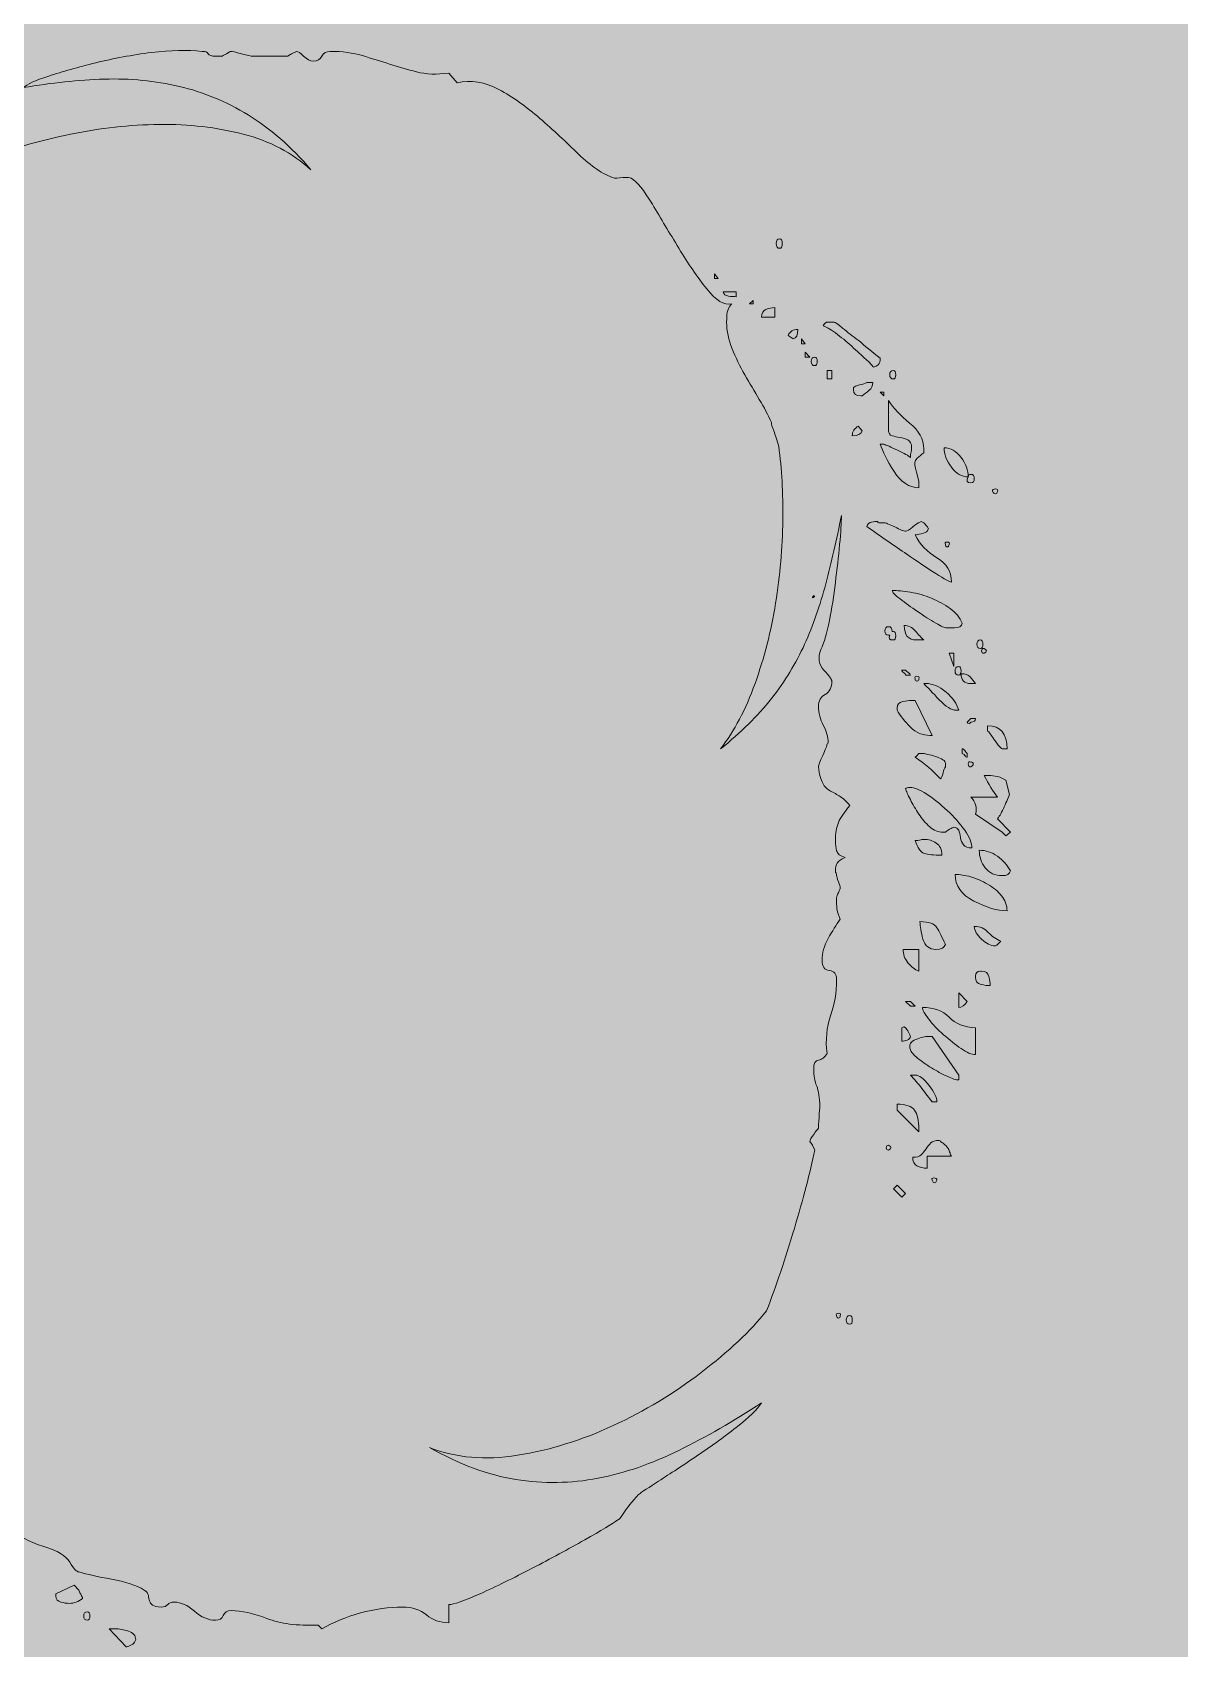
# Model space of a CAD drawing. Extents: x 885 to 2116, y -2379 to -620.
# Drawn here: x 1460.9 to 1544.4, y -798.7 to -681 of the extents above; entities that cross this region are included whole.
import ezdxf

# ---------------------------------------------------------------- set-up
doc = ezdxf.new("R2010")
doc.units = 0
doc.header["$MEASUREMENT"] = 0
doc.layers.add('Layer 1', color=7, linetype='Continuous')

# ---------------------------------------------------------------- blocks, each defined once
blk = doc.blocks.new('block 4')
at = {"layer": 'Layer 1', "true_color": 0x2e3543}
h = blk.add_hatch(color=159, dxfattribs=at)
h.dxf.hatch_style = 2
h.paths.add_polyline_path([(2116.11, -2379.24), (884.79, -2379.24), (884.79, -620.21), (2116.11, -620.21)])
blk = doc.blocks.new('block 3')
at = {"layer": 'Layer 1'}
blk.add_blockref('block 4', (0, 0), dxfattribs=at)
blk = doc.blocks.new('block 5')
at = {"layer": 'Layer 1', "lineweight": 0}
for points in [[(1510.57, -698.89), (1510.57, -698.54), (1510.83, -698.89), (1510.57, -698.89)], [(1513.12, -700.74), (1513.39, -700.48), (1513.39, -700.74), (1513.12, -700.74)], [(1516.91, -703.64), (1516.91, -703.29), (1517.17, -703.64), (1516.91, -703.64)], [(1517.52, -704.62), (1517.17, -704.62), (1517.17, -704.26), (1517.52, -704.62)], [(1519.11, -705.58), (1519.11, -706.2), (1518.76, -706.2), (1518.76, -705.58), (1519.11, -705.58)], [(1522.89, -707.43), (1522.63, -707.17), (1522.89, -707.17), (1522.89, -707.43)], [(1527.65, -726.18), (1528, -726.18), (1528, -727.15), (1527.65, -726.18)], [(1524.48, -751.53), (1524.83, -751.53), (1525.18, -751.88), (1524.83, -751.88), (1524.48, -751.53)], [(1523.86, -764.91), (1524.48, -765.52), (1524.21, -765.79), (1523.6, -765.17), (1523.86, -764.91)]]:
    blk.add_lwpolyline(points, dxfattribs=at)
for points, knots in [([(2085.86, -929.01), (2085.63, -928.87), (2085.41, -928.75), (2085.18, -928.61), (2085.18, -928.61), (2085.18, -716.49), (2085.18, -716.49), (2085.18, -682.75), (2057.73, -655.31), (2024, -655.31), (2024, -655.31), (976.9, -655.31), (976.9, -655.31), (943.16, -655.31), (915.72, -682.75), (915.72, -716.49), (915.72, -716.49), (915.72, -928.61), (915.72, -928.61), (915.49, -928.75), (915.27, -928.87), (915.04, -929.01), (915.04, -929.01), (915.28, -929.05), (915.72, -929.14), (915.72, -929.14), (915.72, -2282.96), (915.72, -2282.96), (915.72, -2316.7), (943.16, -2344.14), (976.9, -2344.14), (976.9, -2344.14), (2024, -2344.14), (2024, -2344.14), (2057.73, -2344.14), (2085.18, -2316.7), (2085.18, -2282.96), (2085.18, -2282.96), (2085.18, -929.14), (2085.18, -929.14), (2085.62, -929.05), (2085.86, -929.01), (2085.86, -929.01)], [0, 0, 0, 0, 1, 1, 1, 2, 2, 2, 3, 3, 3, 4, 4, 4, 5, 5, 5, 6, 6, 6, 7, 7, 7, 8, 8, 8, 9, 9, 9, 10, 10, 10, 11, 11, 11, 12, 12, 12, 13, 13, 13, 14, 14, 14, 14]), ([(1511.8, -700.74), (1511.63, -700.97), (1511.52, -701.18), (1511.49, -701.36), (1511.46, -701.53), (1511.45, -701.77), (1511.45, -702.06), (1511.45, -702.71), (1511.58, -703.35), (1511.85, -704), (1512.11, -704.64), (1512.42, -705.27), (1512.77, -705.89), (1513.12, -706.51), (1513.48, -707.11), (1513.83, -707.69), (1514.18, -708.28), (1514.47, -708.84), (1514.71, -709.37), (1514.71, -709.49), (1514.76, -709.69), (1514.88, -709.98), (1515, -710.28), (1515.12, -710.66), (1515.24, -711.13), (1515.47, -712.71), (1515.57, -714.5), (1515.54, -716.5), (1515.51, -718.49), (1515.34, -720.5), (1515.02, -722.53), (1514.69, -724.55), (1514.19, -726.5), (1513.52, -728.38), (1512.84, -730.26), (1512.01, -731.84), (1511.01, -733.13), (1512.48, -731.96), (1513.71, -730.74), (1514.71, -729.48), (1515.7, -728.22), (1516.51, -726.9), (1517.13, -725.52), (1517.74, -724.14), (1518.26, -722.67), (1518.67, -721.12), (1519.08, -719.56), (1519.46, -717.91), (1519.81, -716.14), (1519.81, -716.67), (1519.77, -717.38), (1519.68, -718.26), (1519.59, -719.14), (1519.49, -720.06), (1519.37, -721.03), (1519.25, -722), (1519.11, -722.92), (1518.93, -723.8), (1518.76, -724.68), (1518.55, -725.38), (1518.32, -725.91), (1518.08, -726.5), (1518.15, -727), (1518.54, -727.41), (1518.92, -727.82), (1519.11, -728.09), (1519.11, -728.2), (1519.11, -728.67), (1518.95, -729), (1518.62, -729.17), (1518.3, -729.35), (1518.14, -729.64), (1518.14, -730.05), (1518.14, -730.52), (1518.26, -730.98), (1518.49, -731.42), (1518.73, -731.85), (1518.84, -732.28), (1518.84, -732.69), (1518.84, -732.75), (1518.81, -732.78), (1518.76, -732.78), (1518.76, -732.9), (1518.65, -733.18), (1518.45, -733.62), (1518.24, -734.05), (1518.14, -734.33), (1518.14, -734.45), (1518.2, -734.98), (1518.3, -735.38), (1518.45, -735.64), (1518.59, -735.9), (1518.78, -736.09), (1519.02, -736.21), (1519.25, -736.33), (1519.49, -736.46), (1519.72, -736.61), (1519.96, -736.76), (1520.19, -736.98), (1520.43, -737.27), (1520.02, -737.74), (1519.74, -738.15), (1519.59, -738.5), (1519.45, -738.85), (1519.37, -739.29), (1519.37, -739.82), (1519.37, -740.11), (1519.4, -740.37), (1519.46, -740.57), (1519.52, -740.77), (1519.72, -740.94), (1520.08, -741.05), (1519.78, -741.17), (1519.59, -741.3), (1519.5, -741.45), (1519.42, -741.6), (1519.37, -741.79), (1519.37, -742.02), (1519.37, -742.08), (1519.39, -742.14), (1519.42, -742.2), (1519.45, -742.26), (1519.46, -742.32), (1519.46, -742.37), (1519.46, -742.43), (1519.5, -742.58), (1519.59, -742.81), (1519.68, -743.05), (1519.72, -743.19), (1519.72, -743.25), (1519.72, -743.31), (1519.68, -743.43), (1519.59, -743.61), (1519.5, -743.78), (1519.46, -743.9), (1519.46, -743.96), (1519.46, -743.96), (1519.46, -744.22), (1519.46, -744.22), (1519.46, -744.52), (1519.47, -744.74), (1519.5, -744.88), (1519.53, -745.03), (1519.61, -745.25), (1519.72, -745.54), (1519.43, -745.95), (1519.14, -746.42), (1518.84, -746.95), (1518.55, -747.48), (1518.4, -748.01), (1518.4, -748.53), (1518.4, -749), (1518.58, -749.25), (1518.93, -749.28), (1519.28, -749.31), (1519.46, -749.53), (1519.46, -749.94), (1519.46, -750.88), (1519.31, -751.76), (1519.02, -752.58), (1518.73, -753.41), (1518.64, -754.32), (1518.76, -755.31), (1518.58, -755.61), (1518.37, -755.77), (1518.14, -755.8), (1517.9, -755.83), (1517.79, -756.05), (1517.79, -756.46), (1517.79, -756.93), (1517.86, -757.34), (1518.01, -757.69), (1518.15, -758.04), (1518.23, -758.54), (1518.23, -759.18), (1518.23, -759.3), (1518.21, -759.57), (1518.18, -759.98), (1518.15, -760.39), (1518.14, -760.65), (1518.14, -760.77), (1518.08, -760.83), (1517.96, -760.98), (1517.79, -761.21), (1517.61, -761.44), (1517.52, -761.62), (1517.52, -761.74), (1517.58, -761.8), (1517.64, -761.89), (1517.7, -762), (1517.7, -762), (1517.88, -762.35), (1517.88, -762.35), (1517.52, -764), (1517.02, -765.9), (1516.38, -768.07), (1515.73, -770.25), (1515.06, -772.24), (1514.36, -774.06), (1513.18, -775.53), (1511.6, -777.02), (1509.6, -778.55), (1507.61, -780.08), (1505.46, -781.36), (1503.18, -782.42), (1500.89, -783.48), (1498.57, -784.2), (1496.22, -784.58), (1493.88, -784.96), (1491.73, -784.77), (1489.8, -784.01), (1491.97, -785.24), (1494.07, -786.02), (1496.09, -786.34), (1498.12, -786.66), (1500.11, -786.63), (1502.08, -786.25), (1504.04, -785.87), (1506.01, -785.19), (1507.97, -784.22), (1509.94, -783.26), (1511.95, -782.1), (1514, -780.75), (1513.71, -781.22), (1513.09, -781.82), (1512.15, -782.55), (1511.21, -783.29), (1510.22, -784.01), (1509.16, -784.71), (1508.11, -785.41), (1507.17, -786.03), (1506.34, -786.56), (1505.52, -787.09), (1505.08, -787.38), (1505.03, -787.44), (1504.55, -787.97), (1504.2, -788.4), (1503.97, -788.76), (1503.73, -789.11), (1503.59, -789.29), (1503.53, -789.29), (1503.12, -789.58), (1502.31, -790.07), (1501.11, -790.74), (1499.91, -791.41), (1498.63, -792.1), (1497.28, -792.81), (1495.93, -793.51), (1494.67, -794.13), (1493.49, -794.66), (1492.32, -795.18), (1491.56, -795.45), (1491.21, -795.45), (1491.21, -795.45), (1491.21, -796.77), (1491.21, -796.77), (1490.56, -796.77), (1490.02, -796.58), (1489.58, -796.2), (1489.14, -795.82), (1488.57, -795.63), (1487.86, -795.63), (1486.86, -795.63), (1485.84, -795.77), (1484.78, -796.06), (1483.73, -796.36), (1482.79, -796.74), (1481.97, -797.21), (1481.97, -797.21), (1481.7, -796.94), (1481.7, -796.94), (1480.17, -797), (1478.93, -796.84), (1477.96, -796.46), (1476.99, -796.08), (1476.13, -795.89), (1475.36, -795.89), (1475.07, -795.89), (1474.88, -796.01), (1474.79, -796.24), (1474.7, -796.48), (1474.51, -796.59), (1474.22, -796.59), (1473.69, -796.59), (1473.18, -796.37), (1472.68, -795.93), (1472.18, -795.49), (1471.7, -795.27), (1471.23, -795.27), (1470.99, -795.27), (1470.83, -795.33), (1470.74, -795.45), (1470.65, -795.57), (1470.49, -795.63), (1470.26, -795.63), (1469.96, -795.63), (1469.76, -795.58), (1469.64, -795.49), (1469.52, -795.4), (1469.45, -795.3), (1469.42, -795.18), (1469.39, -795.07), (1469.36, -794.93), (1469.33, -794.79), (1469.3, -794.64), (1469.2, -794.51), (1469.03, -794.39), (1468.44, -794.04), (1467.65, -793.78), (1466.65, -793.6), (1465.65, -793.42), (1464.86, -793.25), (1464.27, -793.07), (1464.1, -793.07), (1463.88, -792.84), (1463.61, -792.37), (1463.35, -791.9), (1462.72, -791.52), (1461.72, -791.22), (1461.31, -791.11), (1460.87, -790.93), (1460.4, -790.69), (1459.93, -790.46), (1459.52, -790.34), (1459.17, -790.34), (1459.17, -790.34), (1459.17, -792.01), (1459.17, -792.01), (1458.93, -792.01), (1458.64, -791.88), (1458.29, -791.62), (1457.94, -791.35), (1457.61, -791.03), (1457.32, -790.65), (1457.02, -790.27), (1456.76, -789.89), (1456.53, -789.51), (1456.29, -789.12), (1456.18, -788.85), (1456.18, -788.67), (1456.18, -788.67), (1457.41, -788.67), (1457.41, -788.67), (1457.41, -788.2), (1457.41, -787.81), (1457.41, -787.48), (1457.41, -787.16), (1457.08, -787), (1456.44, -787), (1456.09, -787), (1455.78, -787.22), (1455.52, -787.66), (1455.25, -788.1), (1454.97, -788.44), (1454.68, -788.67), (1454.68, -788.61), (1454.64, -788.51), (1454.55, -788.36), (1454.46, -788.22), (1454.41, -788.11), (1454.41, -788.06), (1454.41, -788.06), (1454.41, -787.88), (1454.41, -787.88), (1454.41, -787.59), (1454.55, -787.41), (1454.81, -787.35), (1455.08, -787.29), (1455.26, -787.21), (1455.38, -787.09), (1455.38, -787.09), (1455.38, -786.73), (1455.38, -786.73), (1455.26, -786.68), (1455.13, -786.6), (1454.99, -786.51), (1454.84, -786.43), (1454.74, -786.41), (1454.68, -786.47), (1454.56, -786.47), (1454.4, -786.55), (1454.2, -786.69), (1453.99, -786.84), (1453.86, -786.97), (1453.8, -787.09), (1453.8, -787.09), (1453.71, -786.91), (1453.71, -786.91), (1453.71, -786.91), (1453.8, -786.73), (1453.8, -786.73), (1453.8, -786.68), (1453.83, -786.59), (1453.89, -786.47), (1453.89, -786.47), (1454.06, -786.12), (1454.06, -786.12), (1454.06, -786.12), (1454.06, -785.94), (1454.06, -785.94), (1454.06, -785.24), (1453.93, -784.67), (1453.67, -784.22), (1453.4, -783.78), (1453.08, -783.37), (1452.7, -782.99), (1452.32, -782.61), (1451.94, -782.23), (1451.56, -781.85), (1451.17, -781.47), (1450.86, -780.98), (1450.63, -780.4), (1450.28, -779.58), (1450.03, -778.58), (1449.88, -777.4), (1449.74, -776.23), (1449.34, -775.32), (1448.7, -774.68), (1448.58, -774.56), (1448.39, -774.37), (1448.12, -774.1), (1447.86, -773.84), (1447.56, -773.58), (1447.24, -773.31), (1446.92, -773.05), (1446.63, -772.8), (1446.36, -772.56), (1446.1, -772.33), (1445.91, -772.18), (1445.79, -772.12), (1445.79, -771.36), (1445.7, -770.63), (1445.53, -769.92), (1445.41, -769.57), (1445.13, -769.04), (1444.69, -768.34), (1444.25, -767.64), (1443.74, -766.9), (1443.15, -766.14), (1442.56, -765.37), (1442.01, -764.64), (1441.48, -763.94), (1440.95, -763.23), (1440.57, -762.7), (1440.33, -762.35), (1441.45, -763.59), (1442.58, -764.75), (1443.72, -765.83), (1444.87, -766.92), (1446.1, -767.89), (1447.42, -768.74), (1448.74, -769.59), (1450.17, -770.31), (1451.73, -770.89), (1453.28, -771.48), (1455, -771.86), (1456.88, -772.03), (1455.35, -771.45), (1453.83, -770.55), (1452.3, -769.35), (1450.78, -768.15), (1449.34, -766.8), (1447.99, -765.3), (1446.64, -763.8), (1445.42, -762.23), (1444.34, -760.59), (1443.25, -758.95), (1442.39, -757.42), (1441.74, -756.02), (1441.74, -756.02), (1441.74, -755.84), (1441.74, -755.84), (1441.74, -755.37), (1441.62, -754.98), (1441.39, -754.65), (1441.15, -754.33), (1441.04, -753.94), (1441.04, -753.46), (1441.04, -753.46), (1441.21, -753.11), (1441.21, -753.11), (1441.27, -752.99), (1441.33, -752.91), (1441.39, -752.85), (1441.39, -752.85), (1441.39, -752.5), (1441.39, -752.5), (1441.39, -751.85), (1441.17, -751.26), (1440.73, -750.74), (1440.29, -750.21), (1440.07, -749.68), (1440.07, -749.15), (1440.07, -749.15), (1440.07, -749.06), (1440.07, -749.06), (1440.07, -749), (1440.1, -748.98), (1440.16, -748.98), (1440.16, -748.92), (1440.25, -748.86), (1440.42, -748.8), (1440.6, -748.74), (1440.71, -748.71), (1440.77, -748.71), (1440.77, -748.71), (1440.77, -747.92), (1440.77, -747.92), (1440.77, -747.04), (1440.55, -746.29), (1440.11, -745.67), (1439.67, -745.06), (1439.45, -744.4), (1439.45, -743.7), (1439.45, -742.81), (1439.57, -741.95), (1439.8, -741.1), (1440.04, -740.25), (1440.16, -739.38), (1440.16, -738.5), (1440.16, -737.97), (1440.02, -737.4), (1439.76, -736.78), (1439.5, -736.17), (1439.39, -735.6), (1439.45, -735.07), (1439.45, -735.07), (1440.16, -733.75), (1440.16, -733.75), (1440.16, -733.75), (1440.16, -732.78), (1440.16, -732.78), (1440.1, -732.72), (1440.02, -732.57), (1439.94, -732.34), (1439.85, -732.1), (1439.8, -731.96), (1439.8, -731.9), (1439.8, -731.84), (1439.85, -731.78), (1439.94, -731.72), (1440.02, -731.67), (1440.1, -731.61), (1440.16, -731.55), (1440.16, -731.49), (1440.2, -731.39), (1440.29, -731.24), (1440.38, -731.09), (1440.42, -730.99), (1440.42, -730.93), (1440.42, -730.93), (1440.42, -730.76), (1440.42, -730.76), (1440.42, -730.29), (1440.26, -729.93), (1439.94, -729.7), (1439.61, -729.47), (1439.45, -729.14), (1439.45, -728.73), (1439.45, -728.15), (1439.6, -727.46), (1439.89, -726.66), (1440.19, -725.87), (1440.57, -725.27), (1441.04, -724.86), (1441.15, -723.92), (1441.26, -722.98), (1441.35, -722.04), (1441.43, -721.1), (1441.45, -720.16), (1441.39, -719.23), (1441.86, -718.99), (1442.18, -718.76), (1442.36, -718.52), (1442.36, -718.29), (1442.39, -717.76), (1442.44, -716.94), (1442.5, -716.11), (1442.59, -715.25), (1442.71, -714.34), (1442.83, -713.43), (1442.96, -712.55), (1443.11, -711.7), (1443.25, -710.85), (1443.41, -710.28), (1443.59, -709.98), (1443.59, -709.98), (1444.91, -709.37), (1444.91, -709.37), (1444.97, -709.31), (1445.09, -708.99), (1445.26, -708.4), (1445.44, -707.81), (1445.58, -707.18), (1445.7, -706.51), (1445.82, -705.83), (1445.92, -705.2), (1446.01, -704.62), (1446.1, -704.03), (1446.14, -703.7), (1446.14, -703.64), (1446.38, -703.47), (1446.71, -703.2), (1447.15, -702.85), (1447.59, -702.5), (1448.02, -702.09), (1448.43, -701.62), (1448.84, -701.15), (1449.19, -700.7), (1449.49, -700.26), (1449.78, -699.82), (1449.93, -699.42), (1449.93, -699.07), (1449.93, -699.07), (1449.93, -698.89), (1449.93, -698.89), (1449.93, -698.83), (1449.88, -698.67), (1449.79, -698.41), (1449.71, -698.15), (1449.66, -697.98), (1449.66, -697.92), (1449.66, -697.81), (1449.74, -697.59), (1449.88, -697.26), (1450.03, -696.94), (1450.16, -696.75), (1450.28, -696.69), (1450.51, -696.87), (1450.84, -696.96), (1451.25, -696.96), (1451.25, -696.96), (1451.51, -696.96), (1451.51, -696.96), (1451.51, -696.72), (1451.61, -696.34), (1451.82, -695.81), (1452.02, -695.29), (1452.29, -694.76), (1452.61, -694.23), (1452.93, -693.7), (1453.26, -693.21), (1453.58, -692.78), (1453.9, -692.34), (1454.18, -692.06), (1454.41, -691.94), (1454.47, -691.88), (1454.68, -691.87), (1455.03, -691.9), (1455.38, -691.93), (1455.59, -691.94), (1455.65, -691.94), (1456.18, -691.82), (1456.59, -691.6), (1456.88, -691.28), (1457.17, -690.96), (1457.47, -690.56), (1457.76, -690.09), (1459.52, -689.39), (1461.49, -688.82), (1463.66, -688.38), (1465.83, -687.93), (1467.98, -687.7), (1470.13, -687.67), (1472.27, -687.64), (1474.31, -687.88), (1476.24, -688.38), (1478.18, -688.87), (1479.82, -689.74), (1481.17, -690.97), (1479.71, -689.27), (1478.18, -687.93), (1476.6, -686.97), (1475.01, -686), (1473.34, -685.31), (1471.58, -684.9), (1469.82, -684.49), (1468, -684.31), (1466.12, -684.37), (1464.24, -684.43), (1462.28, -684.63), (1460.22, -684.99), (1460.46, -684.75), (1461.07, -684.47), (1462.07, -684.15), (1463.07, -683.83), (1464.21, -683.5), (1465.5, -683.18), (1466.8, -682.86), (1468.15, -682.61), (1469.55, -682.43), (1470.96, -682.26), (1472.19, -682.23), (1473.25, -682.35), (1473.49, -682.35), (1473.63, -682.4), (1473.69, -682.52), (1473.75, -682.64), (1473.93, -682.7), (1474.22, -682.7), (1474.22, -682.7), (1474.66, -682.7), (1474.66, -682.7), (1474.72, -682.7), (1474.83, -682.64), (1475.01, -682.52), (1475.19, -682.4), (1475.3, -682.35), (1475.36, -682.35), (1475.42, -682.35), (1475.67, -682.4), (1476.11, -682.52), (1476.55, -682.64), (1476.83, -682.7), (1476.95, -682.7), (1476.95, -682.7), (1479.5, -682.7), (1479.5, -682.7), (1479.56, -682.64), (1479.65, -682.58), (1479.76, -682.52), (1479.76, -682.52), (1480.12, -682.35), (1480.12, -682.35), (1480.23, -682.35), (1480.41, -682.46), (1480.64, -682.7), (1480.88, -682.93), (1481.11, -683.05), (1481.35, -683.05), (1481.64, -683.05), (1481.85, -682.93), (1481.97, -682.7), (1482.08, -682.46), (1482.29, -682.35), (1482.58, -682.35), (1483.46, -682.35), (1484.24, -682.45), (1484.91, -682.65), (1485.59, -682.86), (1486.25, -683.07), (1486.89, -683.27), (1487.54, -683.48), (1488.2, -683.67), (1488.87, -683.84), (1489.55, -684.02), (1490.33, -684.05), (1491.21, -683.93), (1491.21, -683.93), (1491.82, -684.63), (1491.82, -684.63), (1492.82, -684.4), (1493.83, -684.56), (1494.86, -685.12), (1495.88, -685.68), (1496.88, -686.38), (1497.85, -687.23), (1498.82, -688.08), (1499.76, -688.95), (1500.67, -689.83), (1501.58, -690.71), (1502.44, -691.3), (1503.27, -691.59), (1503.32, -691.59), (1503.53, -691.57), (1503.88, -691.54), (1504.23, -691.51), (1504.44, -691.53), (1504.5, -691.59), (1504.91, -691.82), (1505.42, -692.45), (1506.04, -693.48), (1506.65, -694.51), (1507.3, -695.58), (1507.97, -696.69), (1508.65, -697.81), (1509.32, -698.79), (1510, -699.64), (1510.67, -700.49), (1511.27, -700.86), (1511.8, -700.74)], [0, 0, 0, 0, 1, 1, 1, 2, 2, 2, 3, 3, 3, 4, 4, 4, 5, 5, 5, 6, 6, 6, 7, 7, 7, 8, 8, 8, 9, 9, 9, 10, 10, 10, 11, 11, 11, 12, 12, 12, 13, 13, 13, 14, 14, 14, 15, 15, 15, 16, 16, 16, 17, 17, 17, 18, 18, 18, 19, 19, 19, 20, 20, 20, 21, 21, 21, 22, 22, 22, 23, 23, 23, 24, 24, 24, 25, 25, 25, 26, 26, 26, 27, 27, 27, 28, 28, 28, 29, 29, 29, 30, 30, 30, 31, 31, 31, 32, 32, 32, 33, 33, 33, 34, 34, 34, 35, 35, 35, 36, 36, 36, 37, 37, 37, 38, 38, 38, 39, 39, 39, 40, 40, 40, 41, 41, 41, 42, 42, 42, 43, 43, 43, 44, 44, 44, 45, 45, 45, 46, 46, 46, 47, 47, 47, 48, 48, 48, 49, 49, 49, 50, 50, 50, 51, 51, 51, 52, 52, 52, 53, 53, 53, 54, 54, 54, 55, 55, 55, 56, 56, 56, 57, 57, 57, 58, 58, 58, 59, 59, 59, 60, 60, 60, 61, 61, 61, 62, 62, 62, 63, 63, 63, 64, 64, 64, 65, 65, 65, 66, 66, 66, 67, 67, 67, 68, 68, 68, 69, 69, 69, 70, 70, 70, 71, 71, 71, 72, 72, 72, 73, 73, 73, 74, 74, 74, 75, 75, 75, 76, 76, 76, 77, 77, 77, 78, 78, 78, 79, 79, 79, 80, 80, 80, 81, 81, 81, 82, 82, 82, 83, 83, 83, 84, 84, 84, 85, 85, 85, 86, 86, 86, 87, 87, 87, 88, 88, 88, 89, 89, 89, 90, 90, 90, 91, 91, 91, 92, 92, 92, 93, 93, 93, 94, 94, 94, 95, 95, 95, 96, 96, 96, 97, 97, 97, 98, 98, 98, 99, 99, 99, 100, 100, 100, 101, 101, 101, 102, 102, 102, 103, 103, 103, 104, 104, 104, 105, 105, 105, 106, 106, 106, 107, 107, 107, 108, 108, 108, 109, 109, 109, 110, 110, 110, 111, 111, 111, 112, 112, 112, 113, 113, 113, 114, 114, 114, 115, 115, 115, 116, 116, 116, 117, 117, 117, 118, 118, 118, 119, 119, 119, 120, 120, 120, 121, 121, 121, 122, 122, 122, 123, 123, 123, 124, 124, 124, 125, 125, 125, 126, 126, 126, 127, 127, 127, 128, 128, 128, 129, 129, 129, 130, 130, 130, 131, 131, 131, 132, 132, 132, 133, 133, 133, 134, 134, 134, 135, 135, 135, 136, 136, 136, 137, 137, 137, 138, 138, 138, 139, 139, 139, 140, 140, 140, 141, 141, 141, 142, 142, 142, 143, 143, 143, 144, 144, 144, 145, 145, 145, 146, 146, 146, 147, 147, 147, 148, 148, 148, 149, 149, 149, 150, 150, 150, 151, 151, 151, 152, 152, 152, 153, 153, 153, 154, 154, 154, 155, 155, 155, 156, 156, 156, 157, 157, 157, 158, 158, 158, 159, 159, 159, 160, 160, 160, 161, 161, 161, 162, 162, 162, 163, 163, 163, 164, 164, 164, 165, 165, 165, 166, 166, 166, 167, 167, 167, 168, 168, 168, 169, 169, 169, 170, 170, 170, 171, 171, 171, 172, 172, 172, 173, 173, 173, 174, 174, 174, 175, 175, 175, 176, 176, 176, 177, 177, 177, 178, 178, 178, 179, 179, 179, 180, 180, 180, 181, 181, 181, 182, 182, 182, 183, 183, 183, 184, 184, 184, 185, 185, 185, 186, 186, 186, 187, 187, 187, 188, 188, 188, 189, 189, 189, 190, 190, 190, 191, 191, 191, 192, 192, 192, 193, 193, 193, 194, 194, 194, 195, 195, 195, 196, 196, 196, 197, 197, 197, 198, 198, 198, 199, 199, 199, 200, 200, 200, 201, 201, 201, 202, 202, 202, 203, 203, 203, 204, 204, 204, 205, 205, 205, 206, 206, 206, 207, 207, 207, 208, 208, 208, 209, 209, 209, 210, 210, 210, 211, 211, 211, 212, 212, 212, 213, 213, 213, 214, 214, 214, 215, 215, 215, 216, 216, 216, 217, 217, 217, 218, 218, 218, 219, 219, 219, 220, 220, 220, 221, 221, 221, 222, 222, 222, 223, 223, 223, 224, 224, 224, 225, 225, 225, 226, 226, 226, 227, 227, 227, 228, 228, 228, 229, 229, 229, 230, 230, 230, 231, 231, 231, 232, 232, 232, 233, 233, 233, 234, 234, 234, 235, 235, 235, 236, 236, 236, 237, 237, 237, 238, 238, 238, 239, 239, 239, 240, 240, 240, 241, 241, 241, 242, 242, 242, 243, 243, 243, 244, 244, 244, 245, 245, 245, 246, 246, 246, 247, 247, 247, 248, 248, 248, 249, 249, 249, 250, 250, 250, 251, 251, 251, 252, 252, 252, 253, 253, 253, 254, 254, 254, 255, 255, 255, 256, 256, 256, 257, 257, 257, 258, 258, 258, 259, 259, 259, 260, 260, 260, 260]), ([(1515.06, -696.34), (1515.06, -696.11), (1515.15, -695.99), (1515.32, -695.99), (1515.44, -695.99), (1515.5, -696.11), (1515.5, -696.34), (1515.5, -696.58), (1515.44, -696.69), (1515.32, -696.69), (1515.15, -696.69), (1515.06, -696.58), (1515.06, -696.34)], [0, 0, 0, 0, 1, 1, 1, 2, 2, 2, 3, 3, 3, 4, 4, 4, 4]), ([(1511.19, -699.86), (1511.19, -699.86), (1512.15, -699.86), (1512.15, -699.86), (1512.15, -699.86), (1512.15, -700.21), (1512.15, -700.21), (1511.98, -700.21), (1511.79, -700.2), (1511.58, -700.17), (1511.38, -700.14), (1511.24, -700.04), (1511.19, -699.86)], [0, 0, 0, 0, 1, 1, 1, 2, 2, 2, 3, 3, 3, 4, 4, 4, 4]), ([(1514, -701.71), (1514, -701.42), (1514.11, -701.23), (1514.31, -701.14), (1514.52, -701.05), (1514.74, -701.01), (1514.97, -701.01), (1514.97, -701.01), (1514.97, -701.71), (1514.97, -701.71), (1514.97, -701.71), (1514, -701.71), (1514, -701.71)], [0, 0, 0, 0, 1, 1, 1, 2, 2, 2, 3, 3, 3, 4, 4, 4, 4]), ([(1515.94, -703.03), (1516.06, -702.74), (1516.29, -702.59), (1516.64, -702.59), (1516.64, -703), (1516.53, -703.24), (1516.29, -703.29), (1516.29, -703.29), (1515.94, -703.03), (1515.94, -703.03)], [0, 0, 0, 0, 1, 1, 1, 2, 2, 2, 3, 3, 3, 3]), ([(1522.1, -705.32), (1522.1, -705.26), (1521.94, -705.08), (1521.62, -704.79), (1521.29, -704.5), (1520.94, -704.17), (1520.56, -703.82), (1520.18, -703.47), (1519.78, -703.15), (1519.37, -702.85), (1518.96, -702.56), (1518.67, -702.39), (1518.49, -702.33), (1518.55, -702.15), (1518.67, -702.06), (1518.84, -702.06), (1519.02, -702.06), (1519.17, -702.06), (1519.28, -702.06), (1519.34, -702.06), (1519.55, -702.21), (1519.9, -702.5), (1520.25, -702.8), (1520.63, -703.09), (1521.04, -703.38), (1521.51, -703.79), (1522.04, -704.23), (1522.63, -704.7), (1522.63, -705.11), (1522.45, -705.32), (1522.1, -705.32)], [0, 0, 0, 0, 1, 1, 1, 2, 2, 2, 3, 3, 3, 4, 4, 4, 5, 5, 5, 6, 6, 6, 7, 7, 7, 8, 8, 8, 9, 9, 9, 10, 10, 10, 10]), ([(1517.61, -704.92), (1517.61, -704.72), (1517.7, -704.62), (1517.88, -704.62), (1517.99, -704.62), (1518.05, -704.72), (1518.05, -704.92), (1518.05, -705.13), (1517.99, -705.23), (1517.88, -705.23), (1517.7, -705.23), (1517.61, -705.13), (1517.61, -704.92)], [0, 0, 0, 0, 1, 1, 1, 2, 2, 2, 3, 3, 3, 4, 4, 4, 4]), ([(1523.33, -705.89), (1523.33, -705.68), (1523.42, -705.58), (1523.6, -705.58), (1523.71, -705.58), (1523.77, -705.68), (1523.77, -705.89), (1523.77, -706.1), (1523.71, -706.2), (1523.6, -706.2), (1523.42, -706.2), (1523.33, -706.1), (1523.33, -705.89)], [0, 0, 0, 0, 1, 1, 1, 2, 2, 2, 3, 3, 3, 4, 4, 4, 4]), ([(1521.22, -707.43), (1520.87, -707.43), (1520.69, -707.29), (1520.69, -706.99), (1520.69, -706.99), (1520.69, -706.82), (1520.69, -706.82), (1520.75, -706.76), (1520.9, -706.7), (1521.13, -706.64), (1521.37, -706.58), (1521.54, -706.52), (1521.66, -706.46), (1521.66, -706.46), (1522.1, -706.46), (1522.1, -706.46), (1522.1, -706.7), (1522.01, -706.89), (1521.84, -707.03), (1521.66, -707.18), (1521.48, -707.31), (1521.31, -707.43), (1521.31, -707.43), (1521.22, -707.43), (1521.22, -707.43)], [0, 0, 0, 0, 1, 1, 1, 2, 2, 2, 3, 3, 3, 4, 4, 4, 5, 5, 5, 6, 6, 6, 7, 7, 7, 8, 8, 8, 8]), ([(1524.65, -710.64), (1524.48, -710.55), (1524.29, -710.5), (1524.08, -710.47), (1523.87, -710.44), (1523.69, -710.39), (1523.51, -710.34), (1523.33, -710.28), (1523.24, -710.16), (1523.24, -709.98), (1523.24, -709.98), (1523.24, -707.78), (1523.24, -707.78), (1523.6, -708.31), (1524.11, -708.86), (1524.78, -709.41), (1525.46, -709.97), (1525.8, -710.6), (1525.8, -711.3), (1525.8, -711.3), (1525.8, -711.57), (1525.8, -711.57), (1525.74, -711.63), (1525.62, -711.73), (1525.45, -711.87), (1525.27, -712.02), (1525.18, -712.12), (1525.18, -712.19), (1525.12, -712.3), (1525.15, -712.57), (1525.27, -712.98), (1525.39, -713.39), (1525.45, -713.65), (1525.45, -713.77), (1525.45, -713.77), (1525.45, -714.12), (1525.45, -714.12), (1524.74, -714.12), (1524.14, -713.72), (1523.64, -712.93), (1523.14, -712.14), (1522.81, -711.48), (1522.63, -710.95), (1522.63, -710.95), (1522.89, -710.95), (1522.89, -710.95), (1523.07, -711.01), (1523.41, -711.16), (1523.9, -711.39), (1524.4, -711.63), (1524.71, -711.8), (1524.83, -711.92), (1524.83, -711.86), (1524.84, -711.76), (1524.87, -711.61), (1524.9, -711.47), (1524.92, -711.33), (1524.92, -711.21), (1524.92, -710.92), (1524.83, -710.73), (1524.65, -710.64)], [0, 0, 0, 0, 1, 1, 1, 2, 2, 2, 3, 3, 3, 4, 4, 4, 5, 5, 5, 6, 6, 6, 7, 7, 7, 8, 8, 8, 9, 9, 9, 10, 10, 10, 11, 11, 11, 12, 12, 12, 13, 13, 13, 14, 14, 14, 15, 15, 15, 16, 16, 16, 17, 17, 17, 18, 18, 18, 19, 19, 19, 20, 20, 20, 20]), ([(1521.31, -709.98), (1521.25, -710.22), (1521.01, -710.34), (1520.6, -710.34), (1520.6, -710.04), (1520.75, -709.81), (1521.04, -709.63), (1521.04, -709.63), (1521.31, -709.98), (1521.31, -709.98)], [0, 0, 0, 0, 1, 1, 1, 2, 2, 2, 3, 3, 3, 3]), ([(1529.23, -713.77), (1528.94, -713.77), (1528.88, -713.62), (1529.05, -713.33), (1528.58, -713.33), (1528.17, -713.09), (1527.82, -712.62), (1527.47, -712.15), (1527.29, -711.68), (1527.29, -711.21), (1527.76, -711.21), (1528.17, -711.45), (1528.53, -711.92), (1528.88, -712.39), (1529.05, -712.86), (1529.05, -713.33), (1529.05, -713.21), (1529.11, -713.15), (1529.23, -713.15), (1529.41, -713.15), (1529.49, -713.25), (1529.49, -713.46), (1529.49, -713.67), (1529.41, -713.77), (1529.23, -713.77)], [0, 0, 0, 0, 1, 1, 1, 2, 2, 2, 3, 3, 3, 4, 4, 4, 5, 5, 5, 6, 6, 6, 7, 7, 7, 8, 8, 8, 8]), ([(1530.81, -714.38), (1530.81, -714.27), (1530.89, -714.21), (1531.03, -714.21), (1531.18, -714.21), (1531.22, -714.27), (1531.17, -714.38), (1531.17, -714.5), (1531.12, -714.56), (1531.03, -714.56), (1530.95, -714.56), (1530.87, -714.5), (1530.81, -714.38)], [0, 0, 0, 0, 1, 1, 1, 2, 2, 2, 3, 3, 3, 4, 4, 4, 4]), ([(1526.77, -719.23), (1527.47, -719.63), (1527.82, -720.22), (1527.82, -720.99), (1527.7, -720.99), (1527.32, -720.78), (1526.68, -720.37), (1526.03, -719.96), (1525.33, -719.49), (1524.57, -718.96), (1523.69, -718.38), (1522.72, -717.7), (1521.66, -716.94), (1521.72, -716.76), (1521.84, -716.66), (1522.01, -716.63), (1522.19, -716.6), (1522.33, -716.58), (1522.45, -716.58), (1522.45, -716.64), (1522.48, -716.67), (1522.54, -716.67), (1522.54, -716.67), (1522.72, -716.67), (1522.72, -716.67), (1522.72, -716.67), (1522.89, -716.67), (1522.89, -716.67), (1523.01, -716.67), (1523.27, -716.77), (1523.69, -716.98), (1524.09, -717.19), (1524.36, -717.29), (1524.48, -717.29), (1524.59, -717.29), (1524.77, -717.19), (1525, -716.98), (1525.24, -716.77), (1525.39, -716.67), (1525.45, -716.67), (1525.45, -716.67), (1525.62, -716.58), (1525.62, -716.58), (1525.62, -716.58), (1525.8, -716.67), (1525.8, -716.67), (1525.8, -716.67), (1526.06, -716.94), (1526.06, -716.94), (1526.06, -716.94), (1526.15, -717.11), (1526.15, -717.11), (1526.15, -717.11), (1526.06, -717.29), (1526.06, -717.29), (1526, -717.35), (1525.86, -717.41), (1525.62, -717.47), (1525.39, -717.53), (1525.24, -717.55), (1525.18, -717.55), (1525.53, -718.26), (1526.06, -718.82), (1526.77, -719.23)], [0, 0, 0, 0, 1, 1, 1, 2, 2, 2, 3, 3, 3, 4, 4, 4, 5, 5, 5, 6, 6, 6, 7, 7, 7, 8, 8, 8, 9, 9, 9, 10, 10, 10, 11, 11, 11, 12, 12, 12, 13, 13, 13, 14, 14, 14, 15, 15, 15, 16, 16, 16, 17, 17, 17, 18, 18, 18, 19, 19, 19, 20, 20, 20, 21, 21, 21, 21]), ([(1527.65, -718.26), (1527.65, -718.38), (1527.6, -718.43), (1527.51, -718.43), (1527.43, -718.43), (1527.38, -718.38), (1527.38, -718.26), (1527.32, -718.14), (1527.37, -718.08), (1527.51, -718.08), (1527.66, -718.08), (1527.7, -718.14), (1527.65, -718.26)], [0, 0, 0, 0, 1, 1, 1, 2, 2, 2, 3, 3, 3, 4, 4, 4, 4]), ([(1517.88, -722.04), (1517.82, -722.04), (1517.79, -722.06), (1517.79, -722.09), (1517.79, -722.11), (1517.76, -722.13), (1517.7, -722.13), (1517.7, -722.07), (1517.71, -722.04), (1517.74, -722.04), (1517.77, -722.04), (1517.79, -722.01), (1517.79, -721.95), (1517.79, -722.01), (1517.82, -722.04), (1517.88, -722.04)], [0, 0, 0, 0, 1, 1, 1, 2, 2, 2, 3, 3, 3, 4, 4, 4, 5, 5, 5, 5]), ([(1528.04, -724.33), (1527.72, -724.33), (1527.53, -724.33), (1527.47, -724.33), (1527.35, -724.33), (1527.09, -724.21), (1526.68, -723.98), (1526.27, -723.74), (1525.83, -723.47), (1525.36, -723.14), (1524.89, -722.82), (1524.46, -722.51), (1524.08, -722.22), (1523.7, -721.92), (1523.51, -721.72), (1523.51, -721.6), (1523.86, -721.6), (1524.3, -721.65), (1524.83, -721.73), (1525.36, -721.82), (1525.87, -721.97), (1526.37, -722.17), (1526.87, -722.38), (1527.32, -722.63), (1527.73, -722.92), (1528.14, -723.22), (1528.44, -723.57), (1528.61, -723.98), (1528.56, -724.21), (1528.36, -724.33), (1528.04, -724.33)], [0, 0, 0, 0, 1, 1, 1, 2, 2, 2, 3, 3, 3, 4, 4, 4, 5, 5, 5, 6, 6, 6, 7, 7, 7, 8, 8, 8, 9, 9, 9, 10, 10, 10, 10]), ([(1523.33, -724.86), (1523.33, -724.86), (1523.24, -724.86), (1523.24, -724.86), (1523.07, -724.86), (1522.98, -724.76), (1522.98, -724.55), (1522.98, -724.34), (1523.07, -724.24), (1523.24, -724.24), (1523.42, -724.24), (1523.51, -724.36), (1523.51, -724.59), (1523.51, -724.59), (1523.6, -724.59), (1523.6, -724.59), (1523.71, -724.59), (1523.77, -724.7), (1523.77, -724.9), (1523.77, -725.11), (1523.71, -725.21), (1523.6, -725.21), (1523.3, -725.21), (1523.21, -725.09), (1523.33, -724.86)], [0, 0, 0, 0, 1, 1, 1, 2, 2, 2, 3, 3, 3, 4, 4, 4, 5, 5, 5, 6, 6, 6, 7, 7, 7, 8, 8, 8, 8]), ([(1525.27, -725.21), (1524.68, -725.21), (1524.39, -724.86), (1524.39, -724.15), (1524.68, -724.15), (1524.95, -724.29), (1525.18, -724.55), (1525.42, -724.81), (1525.62, -725.04), (1525.8, -725.21), (1525.8, -725.21), (1525.27, -725.21), (1525.27, -725.21)], [0, 0, 0, 0, 1, 1, 1, 2, 2, 2, 3, 3, 3, 4, 4, 4, 4]), ([(1529.93, -725.83), (1529.76, -725.83), (1529.67, -725.72), (1529.67, -725.52), (1529.67, -725.31), (1529.76, -725.21), (1529.93, -725.21), (1530.05, -725.21), (1530.11, -725.31), (1530.11, -725.52), (1530.11, -725.72), (1530.05, -725.83), (1529.93, -725.83)], [0, 0, 0, 0, 1, 1, 1, 2, 2, 2, 3, 3, 3, 4, 4, 4, 4]), ([(1530.2, -725.83), (1530.43, -725.95), (1530.43, -726.06), (1530.2, -726.18), (1530.08, -726.18), (1530.02, -726.12), (1530.02, -726), (1530.02, -725.89), (1530.08, -725.83), (1530.2, -725.83)], [0, 0, 0, 0, 1, 1, 1, 2, 2, 2, 3, 3, 3, 3]), ([(1528.09, -727.46), (1528.09, -727.25), (1528.17, -727.15), (1528.35, -727.15), (1528.47, -727.15), (1528.53, -727.25), (1528.53, -727.46), (1528.53, -727.66), (1528.47, -727.76), (1528.35, -727.76), (1528.17, -727.76), (1528.09, -727.66), (1528.09, -727.46)], [0, 0, 0, 0, 1, 1, 1, 2, 2, 2, 3, 3, 3, 4, 4, 4, 4]), ([(1524.48, -727.41), (1524.53, -727.47), (1524.61, -727.53), (1524.7, -727.59), (1524.78, -727.65), (1524.83, -727.71), (1524.83, -727.76), (1524.83, -727.76), (1524.48, -727.76), (1524.48, -727.76), (1524.48, -727.71), (1524.43, -727.65), (1524.35, -727.59), (1524.26, -727.53), (1524.21, -727.47), (1524.21, -727.41), (1524.21, -727.41), (1524.48, -727.41), (1524.48, -727.41)], [0, 0, 0, 0, 1, 1, 1, 2, 2, 2, 3, 3, 3, 4, 4, 4, 5, 5, 5, 6, 6, 6, 6]), ([(1525.45, -728.03), (1525.45, -728.15), (1525.4, -728.2), (1525.31, -728.2), (1525.23, -728.2), (1525.18, -728.15), (1525.18, -728.03), (1525.12, -727.91), (1525.17, -727.85), (1525.31, -727.85), (1525.46, -727.85), (1525.5, -727.91), (1525.45, -728.03)], [0, 0, 0, 0, 1, 1, 1, 2, 2, 2, 3, 3, 3, 4, 4, 4, 4]), ([(1528.35, -730.32), (1528.35, -730.32), (1528.17, -730.32), (1528.17, -730.32), (1527.82, -730.32), (1527.41, -730.07), (1526.94, -729.57), (1526.47, -729.07), (1526.09, -728.67), (1525.8, -728.38), (1525.8, -728.38), (1525.97, -728.38), (1525.97, -728.38), (1526.44, -728.38), (1526.93, -728.58), (1527.43, -729), (1527.92, -729.41), (1528.23, -729.85), (1528.35, -730.32)], [0, 0, 0, 0, 1, 1, 1, 2, 2, 2, 3, 3, 3, 4, 4, 4, 5, 5, 5, 6, 6, 6, 6]), ([(1529.23, -728.38), (1528.76, -728.38), (1528.53, -728.15), (1528.53, -727.67), (1528.82, -727.67), (1529.04, -727.75), (1529.19, -727.9), (1529.33, -728.04), (1529.46, -728.2), (1529.58, -728.38), (1529.58, -728.38), (1529.23, -728.38), (1529.23, -728.38)], [0, 0, 0, 0, 1, 1, 1, 2, 2, 2, 3, 3, 3, 4, 4, 4, 4]), ([(1524.26, -729.7), (1524.52, -729.64), (1524.74, -729.61), (1524.92, -729.61), (1524.92, -729.61), (1525.18, -729.61), (1525.18, -729.61), (1525.18, -729.61), (1526.41, -732.16), (1526.41, -732.16), (1526.41, -732.16), (1526.24, -732.16), (1526.24, -732.16), (1525.71, -732.16), (1525.24, -731.96), (1524.83, -731.55), (1524.42, -731.14), (1524.09, -730.72), (1523.86, -730.32), (1523.86, -730.32), (1523.86, -730.14), (1523.86, -730.14), (1523.86, -729.91), (1523.99, -729.76), (1524.26, -729.7)], [0, 0, 0, 0, 1, 1, 1, 2, 2, 2, 3, 3, 3, 4, 4, 4, 5, 5, 5, 6, 6, 6, 7, 7, 7, 8, 8, 8, 8]), ([(1529.23, -731.19), (1529.23, -731.19), (1529.14, -731.28), (1529.14, -731.28), (1529.02, -731.28), (1528.97, -731.25), (1528.97, -731.19), (1528.97, -731.19), (1529.23, -730.93), (1529.23, -730.93), (1529.23, -730.93), (1529.58, -730.93), (1529.58, -730.93), (1529.58, -731.11), (1529.46, -731.19), (1529.23, -731.19)], [0, 0, 0, 0, 1, 1, 1, 2, 2, 2, 3, 3, 3, 4, 4, 4, 5, 5, 5, 5]), ([(1531.87, -733.13), (1531.87, -733.13), (1531.52, -733.13), (1531.52, -733.13), (1531.46, -733.13), (1531.31, -732.97), (1531.08, -732.65), (1530.84, -732.33), (1530.67, -732.08), (1530.55, -731.9), (1530.49, -731.9), (1530.46, -731.87), (1530.46, -731.81), (1530.46, -731.81), (1530.46, -731.63), (1530.46, -731.63), (1530.46, -731.63), (1530.46, -731.46), (1530.46, -731.46), (1531.4, -731.46), (1531.87, -732.02), (1531.87, -733.13)], [0, 0, 0, 0, 1, 1, 1, 2, 2, 2, 3, 3, 3, 4, 4, 4, 5, 5, 5, 6, 6, 6, 7, 7, 7, 7]), ([(1528.61, -733.48), (1528.61, -733.48), (1528.61, -733.13), (1528.61, -733.13), (1528.67, -733.13), (1528.73, -733.18), (1528.79, -733.26), (1528.85, -733.35), (1528.91, -733.43), (1528.97, -733.48), (1528.97, -733.48), (1528.97, -733.75), (1528.97, -733.75), (1528.91, -733.75), (1528.85, -733.7), (1528.79, -733.62), (1528.73, -733.53), (1528.67, -733.48), (1528.61, -733.48)], [0, 0, 0, 0, 1, 1, 1, 2, 2, 2, 3, 3, 3, 4, 4, 4, 5, 5, 5, 6, 6, 6, 6]), ([(1527.38, -734.19), (1527.38, -734.19), (1527.38, -734.45), (1527.38, -734.45), (1527.32, -734.51), (1527.26, -734.66), (1527.21, -734.89), (1527.15, -735.13), (1527.09, -735.28), (1527.03, -735.33), (1526.5, -734.75), (1525.88, -734.22), (1525.18, -733.75), (1525.18, -733.75), (1525.27, -733.66), (1525.27, -733.66), (1525.27, -733.66), (1525.45, -733.48), (1525.45, -733.48), (1525.45, -733.48), (1525.8, -733.48), (1525.8, -733.48), (1525.91, -733.48), (1526.21, -733.56), (1526.68, -733.7), (1527.15, -733.85), (1527.38, -734.01), (1527.38, -734.19)], [0, 0, 0, 0, 1, 1, 1, 2, 2, 2, 3, 3, 3, 4, 4, 4, 5, 5, 5, 6, 6, 6, 7, 7, 7, 8, 8, 8, 9, 9, 9, 9]), ([(1529.41, -734.23), (1529.41, -734.32), (1529.35, -734.39), (1529.23, -734.45), (1529.11, -734.45), (1529.05, -734.38), (1529.05, -734.23), (1529.05, -734.09), (1529.11, -734.04), (1529.23, -734.1), (1529.35, -734.1), (1529.41, -734.14), (1529.41, -734.23)], [0, 0, 0, 0, 1, 1, 1, 2, 2, 2, 3, 3, 3, 4, 4, 4, 4]), ([(1531.17, -736.65), (1530.87, -736.24), (1530.55, -735.71), (1530.2, -735.07), (1530.2, -735.07), (1530.55, -735.07), (1530.55, -735.07), (1530.73, -735.07), (1530.93, -735.1), (1531.17, -735.16), (1531.4, -735.21), (1531.61, -735.3), (1531.78, -735.42), (1531.78, -735.42), (1532.05, -736.47), (1532.05, -736.47), (1531.93, -736.77), (1531.78, -737.11), (1531.61, -737.49), (1531.43, -737.87), (1531.28, -738.12), (1531.17, -738.24), (1531.17, -738.24), (1532.13, -739.2), (1532.13, -739.2), (1532.13, -739.2), (1531.78, -739.47), (1531.78, -739.47), (1531.78, -739.47), (1531.52, -739.2), (1531.52, -739.2), (1531.52, -739.2), (1529.58, -737.89), (1529.58, -737.89), (1529.7, -737.42), (1529.58, -737), (1529.23, -736.65), (1529.23, -736.65), (1531.17, -736.65), (1531.17, -736.65)], [0, 0, 0, 0, 1, 1, 1, 2, 2, 2, 3, 3, 3, 4, 4, 4, 5, 5, 5, 6, 6, 6, 7, 7, 7, 8, 8, 8, 9, 9, 9, 10, 10, 10, 11, 11, 11, 12, 12, 12, 13, 13, 13, 13]), ([(1528.79, -739.07), (1529.14, -739.57), (1529.32, -740), (1529.32, -740.35), (1529.02, -740.35), (1528.82, -740.28), (1528.7, -740.13), (1528.58, -739.98), (1528.51, -739.81), (1528.48, -739.6), (1528.45, -739.39), (1528.41, -739.22), (1528.35, -739.07), (1528.29, -738.93), (1528.17, -738.85), (1528, -738.85), (1527.94, -738.85), (1527.84, -738.9), (1527.69, -738.99), (1527.54, -739.07), (1527.44, -739.15), (1527.38, -739.2), (1527.38, -739.2), (1527.21, -739.2), (1527.21, -739.2), (1526.85, -739.2), (1526.53, -739.07), (1526.24, -738.81), (1525.94, -738.54), (1525.68, -738.24), (1525.45, -737.89), (1525.21, -737.53), (1525, -737.18), (1524.83, -736.83), (1524.65, -736.47), (1524.53, -736.21), (1524.48, -736.04), (1524.53, -735.98), (1524.65, -735.95), (1524.83, -735.95), (1525.12, -735.95), (1525.52, -736.11), (1526.02, -736.43), (1526.51, -736.76), (1527.01, -737.15), (1527.51, -737.62), (1528.01, -738.09), (1528.44, -738.57), (1528.79, -739.07)], [0, 0, 0, 0, 1, 1, 1, 2, 2, 2, 3, 3, 3, 4, 4, 4, 5, 5, 5, 6, 6, 6, 7, 7, 7, 8, 8, 8, 9, 9, 9, 10, 10, 10, 11, 11, 11, 12, 12, 12, 13, 13, 13, 14, 14, 14, 15, 15, 15, 16, 16, 16, 16]), ([(1525.18, -739.82), (1525.24, -739.82), (1525.34, -739.81), (1525.49, -739.78), (1525.63, -739.75), (1525.74, -739.73), (1525.8, -739.73), (1526.15, -739.73), (1526.46, -739.82), (1526.72, -740), (1526.99, -740.17), (1527.12, -740.47), (1527.12, -740.88), (1526.53, -740.88), (1526.11, -740.83), (1525.84, -740.75), (1525.58, -740.66), (1525.36, -740.35), (1525.18, -739.82)], [0, 0, 0, 0, 1, 1, 1, 2, 2, 2, 3, 3, 3, 4, 4, 4, 5, 5, 5, 6, 6, 6, 6]), ([(1531.52, -742.37), (1530.99, -742.37), (1530.58, -742.18), (1530.29, -741.8), (1529.99, -741.42), (1529.85, -741), (1529.85, -740.52), (1530.32, -740.52), (1530.75, -740.67), (1531.17, -740.96), (1531.58, -741.26), (1531.9, -741.61), (1532.13, -742.02), (1532.08, -742.26), (1531.87, -742.37), (1531.52, -742.37)], [0, 0, 0, 0, 1, 1, 1, 2, 2, 2, 3, 3, 3, 4, 4, 4, 5, 5, 5, 5]), ([(1529.45, -744.22), (1528.54, -743.75), (1528.09, -743.11), (1528.09, -742.28), (1528.44, -742.28), (1528.82, -742.34), (1529.23, -742.46), (1529.64, -742.58), (1530.05, -742.76), (1530.46, -742.99), (1530.87, -743.23), (1531.21, -743.5), (1531.47, -743.83), (1531.74, -744.15), (1531.87, -744.52), (1531.87, -744.93), (1531.17, -744.93), (1530.36, -744.69), (1529.45, -744.22)], [0, 0, 0, 0, 1, 1, 1, 2, 2, 2, 3, 3, 3, 4, 4, 4, 5, 5, 5, 6, 6, 6, 6]), ([(1526.77, -746.16), (1526.94, -746.45), (1527.15, -746.86), (1527.38, -747.39), (1527.32, -747.62), (1527.09, -747.74), (1526.68, -747.74), (1526.21, -747.74), (1525.9, -747.49), (1525.75, -746.99), (1525.61, -746.5), (1525.53, -746.07), (1525.53, -745.72), (1526.18, -745.72), (1526.59, -745.86), (1526.77, -746.16)], [0, 0, 0, 0, 1, 1, 1, 2, 2, 2, 3, 3, 3, 4, 4, 4, 5, 5, 5, 5]), ([(1530.02, -746.99), (1529.67, -746.67), (1529.49, -746.37), (1529.49, -746.07), (1529.9, -746.07), (1530.24, -746.22), (1530.51, -746.51), (1530.77, -746.8), (1531.08, -747.01), (1531.43, -747.13), (1531.43, -747.13), (1531.17, -747.39), (1531.17, -747.39), (1531.11, -747.45), (1531.05, -747.48), (1530.99, -747.48), (1530.7, -747.48), (1530.37, -747.32), (1530.02, -746.99)], [0, 0, 0, 0, 1, 1, 1, 2, 2, 2, 3, 3, 3, 4, 4, 4, 5, 5, 5, 6, 6, 6, 6]), ([(1524.65, -748.71), (1524.42, -748.42), (1524.3, -748.09), (1524.3, -747.74), (1524.3, -747.74), (1525.45, -747.74), (1525.45, -747.74), (1525.45, -747.74), (1525.45, -749.33), (1525.45, -749.33), (1525.15, -749.21), (1524.89, -749), (1524.65, -748.71)], [0, 0, 0, 0, 1, 1, 1, 2, 2, 2, 3, 3, 3, 4, 4, 4, 4]), ([(1530.64, -750.38), (1530.46, -750.38), (1530.24, -750.35), (1529.98, -750.29), (1529.71, -750.24), (1529.58, -750.06), (1529.58, -749.77), (1529.58, -749.77), (1529.58, -749.68), (1529.58, -749.68), (1529.58, -749.44), (1529.7, -749.33), (1529.93, -749.33), (1529.93, -749.33), (1530.02, -749.33), (1530.02, -749.33), (1530.32, -749.33), (1530.49, -749.46), (1530.55, -749.72), (1530.61, -749.99), (1530.64, -750.21), (1530.64, -750.38)], [0, 0, 0, 0, 1, 1, 1, 2, 2, 2, 3, 3, 3, 4, 4, 4, 5, 5, 5, 6, 6, 6, 7, 7, 7, 7]), ([(1528.35, -751.97), (1528.35, -751.97), (1528.35, -750.91), (1528.35, -750.91), (1528.35, -750.91), (1528.97, -751.53), (1528.97, -751.53), (1528.79, -751.82), (1528.58, -751.97), (1528.35, -751.97)], [0, 0, 0, 0, 1, 1, 1, 2, 2, 2, 3, 3, 3, 3]), ([(1527.25, -753.95), (1526.81, -753.57), (1526.44, -753.19), (1526.15, -752.8), (1525.86, -752.42), (1525.71, -752.14), (1525.71, -751.97), (1526.53, -751.97), (1527.18, -752.2), (1527.65, -752.67), (1528.11, -753.14), (1528.76, -753.41), (1529.58, -753.46), (1529.58, -753.46), (1529.58, -755.4), (1529.58, -755.4), (1529.29, -755.4), (1528.94, -755.25), (1528.53, -754.96), (1528.11, -754.67), (1527.69, -754.33), (1527.25, -753.95)], [0, 0, 0, 0, 1, 1, 1, 2, 2, 2, 3, 3, 3, 4, 4, 4, 5, 5, 5, 6, 6, 6, 7, 7, 7, 7]), ([(1524.21, -753.46), (1524.27, -753.41), (1524.33, -753.37), (1524.39, -753.37), (1524.39, -753.37), (1524.48, -753.46), (1524.48, -753.46), (1524.53, -753.52), (1524.61, -753.62), (1524.7, -753.77), (1524.78, -753.92), (1524.83, -754.02), (1524.83, -754.08), (1524.83, -754.2), (1524.75, -754.28), (1524.61, -754.34), (1524.46, -754.4), (1524.33, -754.43), (1524.21, -754.43), (1524.21, -754.43), (1524.21, -753.46), (1524.21, -753.46)], [0, 0, 0, 0, 1, 1, 1, 2, 2, 2, 3, 3, 3, 4, 4, 4, 5, 5, 5, 6, 6, 6, 7, 7, 7, 7]), ([(1527.51, -756.98), (1527.13, -756.81), (1526.75, -756.6), (1526.37, -756.37), (1525.99, -756.13), (1525.65, -755.9), (1525.36, -755.66), (1525.06, -755.43), (1524.89, -755.22), (1524.83, -755.05), (1524.71, -754.7), (1524.84, -754.45), (1525.23, -754.3), (1525.61, -754.15), (1525.91, -754.08), (1526.15, -754.08), (1526.15, -754.08), (1526.41, -754.08), (1526.41, -754.08), (1526.41, -754.08), (1528.35, -756.89), (1528.35, -756.89), (1528.35, -756.89), (1528.35, -757.25), (1528.35, -757.25), (1528.17, -757.25), (1527.89, -757.16), (1527.51, -756.98)], [0, 0, 0, 0, 1, 1, 1, 2, 2, 2, 3, 3, 3, 4, 4, 4, 5, 5, 5, 6, 6, 6, 7, 7, 7, 8, 8, 8, 9, 9, 9, 9]), ([(1524.83, -756.89), (1524.83, -756.89), (1525.18, -756.89), (1525.18, -756.89), (1525.47, -756.89), (1525.81, -757.14), (1526.19, -757.65), (1526.57, -758.14), (1526.77, -758.54), (1526.77, -758.83), (1526.77, -758.83), (1526.41, -758.83), (1526.41, -758.83), (1526.18, -758.54), (1525.93, -758.22), (1525.66, -757.86), (1525.4, -757.51), (1525.12, -757.19), (1524.83, -756.89)], [0, 0, 0, 0, 1, 1, 1, 2, 2, 2, 3, 3, 3, 4, 4, 4, 5, 5, 5, 6, 6, 6, 6]), ([(1523.86, -759.45), (1523.86, -759.45), (1523.86, -759.01), (1523.86, -759.01), (1524.51, -759.01), (1524.93, -759.16), (1525.14, -759.45), (1525.34, -759.74), (1525.45, -760.21), (1525.45, -760.86), (1525.45, -760.86), (1525.45, -761.03), (1525.45, -761.03), (1525.45, -761.03), (1523.86, -759.45), (1523.86, -759.45)], [0, 0, 0, 0, 1, 1, 1, 2, 2, 2, 3, 3, 3, 4, 4, 4, 5, 5, 5, 5]), ([(1523.24, -762.35), (1523.13, -762.35), (1523.07, -762.3), (1523.07, -762.18), (1523.07, -762.06), (1523.13, -762), (1523.24, -762), (1523.48, -762.12), (1523.48, -762.23), (1523.24, -762.35)], [0, 0, 0, 0, 1, 1, 1, 2, 2, 2, 3, 3, 3, 3]), ([(1526.06, -762.79), (1526.06, -762.79), (1526.06, -763.67), (1526.06, -763.67), (1525.77, -763.67), (1525.52, -763.61), (1525.31, -763.5), (1525.11, -763.38), (1525, -763.18), (1525, -762.88), (1525.3, -762.88), (1525.5, -762.82), (1525.62, -762.7), (1525.74, -762.59), (1525.86, -762.44), (1525.97, -762.27), (1526.09, -762.09), (1526.21, -761.94), (1526.33, -761.83), (1526.44, -761.71), (1526.65, -761.65), (1526.94, -761.65), (1527, -761.65), (1527.03, -761.68), (1527.03, -761.74), (1527.15, -761.8), (1527.28, -761.9), (1527.43, -762.04), (1527.57, -762.19), (1527.65, -762.3), (1527.65, -762.35), (1527.65, -762.41), (1527.66, -762.46), (1527.69, -762.49), (1527.72, -762.52), (1527.73, -762.56), (1527.73, -762.62), (1527.73, -762.68), (1527.76, -762.74), (1527.82, -762.79), (1527.82, -762.79), (1526.06, -762.79), (1526.06, -762.79)], [0, 0, 0, 0, 1, 1, 1, 2, 2, 2, 3, 3, 3, 4, 4, 4, 5, 5, 5, 6, 6, 6, 7, 7, 7, 8, 8, 8, 9, 9, 9, 10, 10, 10, 11, 11, 11, 12, 12, 12, 13, 13, 13, 14, 14, 14, 14]), ([(1526.77, -764.55), (1526.65, -764.79), (1526.53, -764.79), (1526.41, -764.55), (1526.35, -764.44), (1526.4, -764.38), (1526.55, -764.38), (1526.69, -764.38), (1526.77, -764.44), (1526.77, -764.55)], [0, 0, 0, 0, 1, 1, 1, 2, 2, 2, 3, 3, 3, 3]), ([(1519.72, -774.41), (1519.72, -774.53), (1519.68, -774.59), (1519.59, -774.59), (1519.5, -774.59), (1519.46, -774.53), (1519.46, -774.41), (1519.4, -774.29), (1519.45, -774.24), (1519.59, -774.24), (1519.74, -774.24), (1519.78, -774.29), (1519.72, -774.41)], [0, 0, 0, 0, 1, 1, 1, 2, 2, 2, 3, 3, 3, 4, 4, 4, 4]), ([(1520.6, -774.72), (1520.6, -774.93), (1520.54, -775.03), (1520.43, -775.03), (1520.25, -775.03), (1520.16, -774.93), (1520.16, -774.72), (1520.16, -774.51), (1520.25, -774.41), (1520.43, -774.41), (1520.54, -774.41), (1520.6, -774.51), (1520.6, -774.72)], [0, 0, 0, 0, 1, 1, 1, 2, 2, 2, 3, 3, 3, 4, 4, 4, 4]), ([(1464.54, -795.01), (1464.24, -795.24), (1463.92, -795.36), (1463.57, -795.36), (1463.39, -795.36), (1463.19, -795.33), (1462.95, -795.27), (1462.72, -795.21), (1462.6, -795.07), (1462.6, -794.83), (1462.6, -794.83), (1462.6, -794.66), (1462.6, -794.66), (1462.6, -794.66), (1463.92, -794.04), (1463.92, -794.04), (1463.92, -794.04), (1464.27, -794.39), (1464.27, -794.39), (1464.27, -794.45), (1464.32, -794.55), (1464.41, -794.7), (1464.49, -794.85), (1464.54, -794.95), (1464.54, -795.01)], [0, 0, 0, 0, 1, 1, 1, 2, 2, 2, 3, 3, 3, 4, 4, 4, 5, 5, 5, 6, 6, 6, 7, 7, 7, 8, 8, 8, 8]), ([(1465.07, -796.28), (1465.07, -796.49), (1465.01, -796.59), (1464.89, -796.59), (1464.71, -796.59), (1464.62, -796.49), (1464.62, -796.28), (1464.62, -796.08), (1464.71, -795.97), (1464.89, -795.97), (1465.01, -795.97), (1465.07, -796.08), (1465.07, -796.28)], [0, 0, 0, 0, 1, 1, 1, 2, 2, 2, 3, 3, 3, 4, 4, 4, 4]), ([(1468.41, -798), (1468.41, -798), (1468.32, -798.18), (1468.32, -798.18), (1468.26, -798.29), (1468.16, -798.38), (1468.01, -798.44), (1467.87, -798.5), (1467.76, -798.53), (1467.71, -798.53), (1467.71, -798.53), (1466.47, -797.21), (1466.47, -797.21), (1466.47, -797.21), (1466.91, -797.21), (1466.91, -797.21), (1467.21, -797.21), (1467.53, -797.27), (1467.88, -797.39), (1468.23, -797.5), (1468.41, -797.71), (1468.41, -798)], [0, 0, 0, 0, 1, 1, 1, 2, 2, 2, 3, 3, 3, 4, 4, 4, 5, 5, 5, 6, 6, 6, 7, 7, 7, 7])]:
    blk.add_open_spline(points, degree=3, knots=knots, dxfattribs=at)
blk = doc.blocks.new('block 2')
at = {"layer": 'Layer 1'}
for name in ['block 3', 'block 5']:
    blk.add_blockref(name, (0, 0), dxfattribs=at)

msp = doc.modelspace()

# ---------------------------------------------------------------- block references
at = {"layer": 'Layer 1'}
msp.add_blockref('block 2', (0, 0), dxfattribs=at)

doc.saveas('drawing.dxf')
